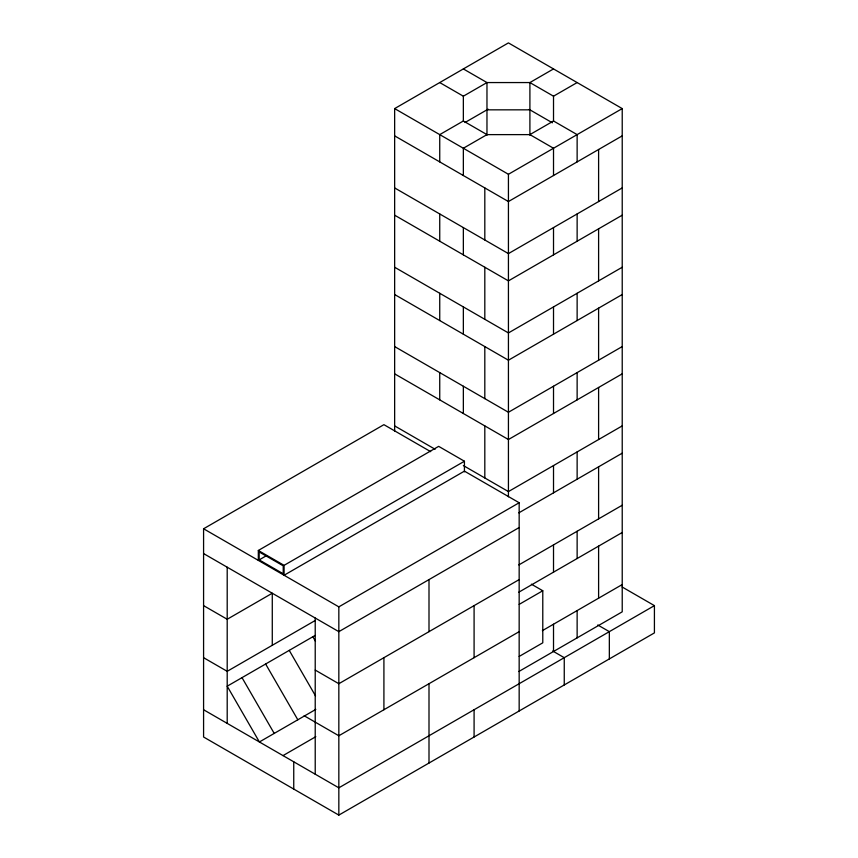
<?xml version="1.0" encoding="UTF-8"?>
<svg xmlns="http://www.w3.org/2000/svg" width="858" height="858" viewBox="0 0 858 858"><rect width="100%" height="100%" fill="white"/><g stroke="black" fill="none" stroke-linecap="round" stroke-linejoin="round"><path stroke-width="1.29" d="M394.648 431.091L394.648 108.591L508.429 42.9L622.222 108.591L622.222 611.829L518.833 671.514M439.736 82.561L463.352 96.193L486.969 82.561L529.901 82.561L553.517 96.193L577.134 82.561M553.517 175.525L553.517 148.252L529.901 134.62L486.969 134.62L463.352 120.989L439.736 134.62L439.736 161.894M553.517 68.93L529.901 82.561L529.901 135.189M465.004 122.512L488.116 109.17M486.969 134.62L463.352 148.252L463.352 175.525M529.901 134.62L553.517 120.989L577.134 134.62L577.134 161.894M394.648 108.591L508.429 174.281L622.222 108.591M622.222 135.864L508.429 201.555L394.648 135.864M622.222 187.923L508.429 253.614L394.648 187.923M622.222 215.186L508.429 280.877L394.648 215.186M622.222 267.246L508.429 332.936L394.648 267.246M622.05 586.936L654.418 605.63L654.418 632.893L338.835 815.1L203.582 737.011L203.582 528.775L383.912 424.667L430.673 451.662M622.222 294.519L508.429 360.21L394.648 294.519M258.322 560.381L258.322 550.471L438.663 446.353L464.425 461.229L464.425 471.857M622.222 346.578L508.429 412.269L394.648 346.578M259.18 559.888L283.226 573.766L283.226 565.84L259.18 551.951L259.18 559.888L266.13 555.877M258.322 550.471L284.084 565.347L464.425 461.229M622.222 373.841L508.429 439.532L394.648 373.841M622.222 425.9L508.429 491.591L463.352 465.562M315.047 620.602L227.198 671.321L203.582 657.689M203.582 528.775L338.835 606.863L519.165 502.745L519.165 710.982M518.833 512.859L622.222 453.174M315.101 635.446L227.198 686.196L259.395 741.966L315.819 709.394M519.165 527.541L338.835 631.66L203.582 553.571M518.833 564.918L622.222 505.233M519.165 579.6L338.835 683.719L315.218 670.077M518.833 592.181L622.222 532.496M519.165 604.386L542.782 590.754L542.782 642.814L519.165 656.445M283.011 755.608L315.819 736.668M519.165 631.66L338.835 735.767L304.15 715.754M542.374 630.651L622.222 584.555M654.418 605.63L338.835 787.826L203.582 709.748M486.969 109.835L529.901 109.835M463.352 68.93L486.969 82.561L486.969 135.189M529.247 109.449L552.391 122.812M394.648 425.9L435.113 449.26M519.165 502.745L464.425 471.139L284.084 575.257L284.084 565.347M531.392 584.18L542.782 590.754M597.779 624.989L609.341 631.66L609.341 658.923M552.691 651.008L564.253 657.689L564.253 684.952M203.582 605.63L227.198 619.261L272.276 593.232L272.276 645.291M312.859 636.743L315.487 641.291M289.243 650.375L315.529 695.902M265.626 664.006L297.823 719.787M242.01 677.638L274.217 733.418M598.605 149.496L598.605 201.555M598.605 228.818L598.605 280.877M598.605 308.151L598.605 360.21M598.605 387.473L598.605 439.532M598.605 466.806L598.605 518.865M598.605 546.128L598.605 598.187M577.134 213.953L577.134 241.216M577.134 293.275L577.134 320.549M577.134 372.608L577.134 399.871M577.134 451.93L577.134 479.204M577.134 531.263L577.134 558.526M577.134 610.585L577.134 637.859M553.517 96.193L553.517 120.989M553.517 227.584L553.517 254.847M553.517 306.907L553.517 334.18M553.517 386.239L553.517 413.502M553.517 465.562L553.517 492.835M553.517 544.894L553.517 572.157M553.517 624.216L553.517 651.49M508.429 174.281L508.429 496.793M484.813 187.923L484.813 239.983M484.813 267.246L484.813 319.305M484.813 346.578L484.813 398.638M484.813 425.9L484.813 477.96M474.088 605.63L474.088 657.689M474.088 709.748L474.088 737.011M463.352 96.193L463.352 120.989M463.352 227.584L463.352 254.847M463.352 306.907L463.352 334.18M463.352 386.239L463.352 413.502M439.736 213.953L439.736 241.216M439.736 293.275L439.736 320.549M439.736 372.608L439.736 399.871M429 579.6L429 631.66M429 683.719L429 763.041M383.912 657.689L383.912 709.748M338.835 606.863L338.835 815.1M315.218 618.017L315.218 774.195M293.747 761.807L293.747 789.07M227.198 567.202L227.198 723.38"/></g></svg>
